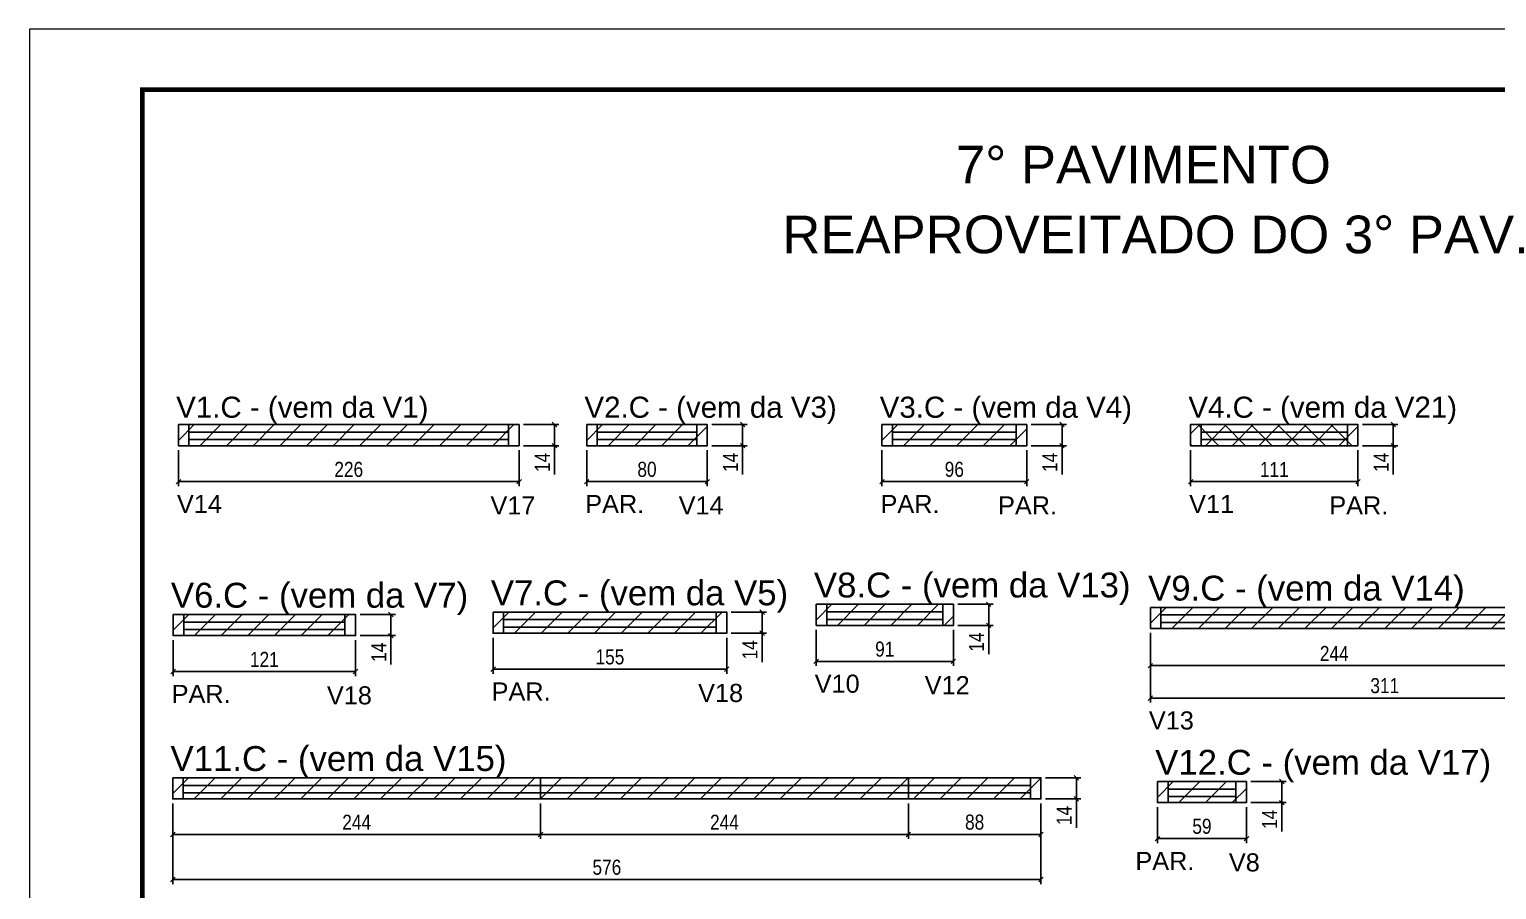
# Model space of a CAD drawing. Extents: x 2489 to 8743, y 745 to 4092.
# Drawn here: x 4088 to 5061, y 1224 to 1795 of the extents above; entities that cross this region are included whole.
import ezdxf

# ---------------------------------------------------------------- set-up
doc = ezdxf.new("R2010")
doc.units = 0
doc.linetypes.add('DASHED', pattern=[0.75, 0.5, -0.25])
for name, color, linetype in [('5', 5, 'Continuous'), ('COTA', 241, 'Continuous'), ('NOMENCLATURA', 7, 'Continuous'), ('Painéis', 200, 'Continuous'), ('SARR_2.2x7', 40, 'Continuous'), ('SARR_EDITAR', 141, 'Continuous')]:
    doc.layers.add(name, color=color, linetype=linetype)
for name, color, linetype, lineweight in [('Folhas', 255, 'Continuous', 9), ('REAPROVEITAMENTO', 251, 'Continuous', 9), ('SARRAFO DE PRESSAO', 251, 'DASHED', 9)]:
    doc.layers.add(name, color=color, linetype=linetype, lineweight=lineweight)
doc.styles.add('ARIAL', font='arial.ttf')
doc.styles.add('COTA TECNICA', font='techl___.ttf', dxfattribs={"height": 10})
doc.styles.add('COTA TECNICA-50', font='techl___.ttf', dxfattribs={"height": 10})
doc.styles.get("Standard").update_dxf_attribs({"font": 'arial.ttf'})
doc.dimstyles.new('COTA PAINEL-50', dxfattribs={"dimtxt": 10, "dimasz": 3, "dimexe": 3, "dimexo": 3, "dimgap": 3, "dimtad": 1, "dimdec": 1, "dimzin": 12, "dimdsep": 46, "dimtxsty": 'COTA TECNICA-50', "dimblk1": 'OBLIQUE', "dimblk2": 'OBLIQUE', "dimsah": 1, "dimcen": 0.9, "dimclrd": 4, "dimclre": 4, "dimclrt": 240, "dimadec": 1, "dimazin": 3, "dimtfac": 1, "dimtdec": 1, "dimtmove": 0, "dimatfit": 3, "dimfxl": 1, "dimtolj": 1, "dimtzin": 12, "dimarcsym": 0})
doc.dimstyles.new('PAINEL', dxfattribs={"dimtxt": 10, "dimasz": 3, "dimexe": 3, "dimexo": 3, "dimgap": 3, "dimtad": 1, "dimdec": 1, "dimzin": 12, "dimdsep": 46, "dimtxsty": 'COTA TECNICA', "dimblk1": 'OBLIQUE', "dimblk2": 'OBLIQUE', "dimsah": 1, "dimcen": 0.9, "dimclrd": 4, "dimclre": 4, "dimclrt": 240, "dimadec": 1, "dimazin": 3, "dimtfac": 1, "dimtdec": 1, "dimtmove": 0, "dimatfit": 3, "dimfxl": 1, "dimtolj": 1, "dimtzin": 12, "dimarcsym": 0})

# ---------------------------------------------------------------- blocks, each defined once
blk = doc.blocks.new('9999999999')
at = {"layer": 'Folhas'}
blk.add_lwpolyline([(98138.98, 34190.21), (99623.98, 34190.21), (99623.98, 35240.21), (98138.98, 35240.21)], close=True, dxfattribs=at)
at = {"layer": 'Folhas', "color": 30, "const_width": 3}
blk.add_lwpolyline([(98213.98, 34230.21), (99583.98, 34230.21), (99583.98, 35200.21), (98213.98, 35200.21)], close=True, dxfattribs=at)
blk = doc.blocks.new('_Oblique')
at = {"color": 0, "linetype": 'ByBlock', "lineweight": -2}
blk.add_line((-0.5, -0.5), (0.5, 0.5), dxfattribs=at)
blk = doc.blocks.new('*D232')
at = {"layer": 'COTA', "color": 4, "linetype": 'ByBlock', "lineweight": -2, "transparency": 16777216}
for p, q in [((4186.88, 1515.69), (4186.88, 1491.81)), ((4412.88, 1515.69), (4412.88, 1491.81)), ((4186.88, 1494.81), (4412.88, 1494.81))]:
    blk.add_line(p, q, dxfattribs=at)
at = {"layer": 'Defpoints', "color": 0, "linetype": 'ByBlock', "transparency": 16777216}
for p in [(4186.88, 1518.69), (4412.88, 1518.69), (4412.88, 1494.81)]:
    blk.add_point(p, dxfattribs=at)
at = {"layer": 'COTA', "color": 4, "linetype": 'ByBlock', "lineweight": -2, "transparency": 16777216, "xscale": 3, "yscale": 3, "zscale": 3, "rotation": 180}
blk.add_blockref('_Oblique', (4186.88, 1494.81), dxfattribs=at)
at = {"layer": 'COTA', "color": 4, "linetype": 'ByBlock', "lineweight": -2, "transparency": 16777216, "xscale": 3, "yscale": 3, "zscale": 3}
blk.add_blockref('_Oblique', (4412.88, 1494.81), dxfattribs=at)
at = {"layer": 'COTA', "color": 240, "linetype": 'ByBlock', "transparency": 16777216, "insert": (4299.88, 1502.91), "char_height": 10, "attachment_point": 5, "style": 'COTA TECNICA-50'}
blk.add_mtext('\\A1;226', dxfattribs=at)
blk = doc.blocks.new('*D280')
at = {"layer": 'COTA', "color": 4, "lineweight": -2, "transparency": 16777216}
for p, q in [((4415.88, 1532.69), (4439.35, 1532.69)), ((4436.35, 1532.69), (4436.35, 1518.69)), ((4415.88, 1518.69), (4439.35, 1518.69)), ((4436.35, 1518.69), (4436.35, 1499.57))]:
    blk.add_line(p, q, dxfattribs=at)
at = {"layer": 'Defpoints', "color": 0, "transparency": 16777216}
for p in [(4412.88, 1532.69), (4412.88, 1518.69), (4436.35, 1518.69)]:
    blk.add_point(p, dxfattribs=at)
at = {"layer": 'COTA', "color": 4, "lineweight": -2, "transparency": 16777216, "xscale": 3, "yscale": 3, "zscale": 3}
for p, rotation in [((4436.35, 1532.69), 90), ((4436.35, 1518.69), 270)]:
    blk.add_blockref('_Oblique', p, dxfattribs=dict(at, rotation=rotation))
at = {"layer": 'COTA', "color": 240, "transparency": 16777216, "insert": (4428.28, 1507.63), "char_height": 10, "attachment_point": 5, "rotation": 90, "style": 'COTA TECNICA'}
blk.add_mtext('\\A1;14', dxfattribs=at)
blk = doc.blocks.new('*D281')
at = {"layer": 'COTA', "color": 4, "linetype": 'ByBlock', "lineweight": -2, "transparency": 16777216}
for p, q in [((4457.74, 1515.69), (4457.74, 1491.81)), ((4537.74, 1515.69), (4537.74, 1491.81)), ((4457.74, 1494.81), (4537.74, 1494.81))]:
    blk.add_line(p, q, dxfattribs=at)
at = {"layer": 'Defpoints', "color": 0, "linetype": 'ByBlock', "transparency": 16777216}
for p in [(4457.74, 1518.69), (4537.74, 1518.69), (4537.74, 1494.81)]:
    blk.add_point(p, dxfattribs=at)
at = {"layer": 'COTA', "color": 4, "linetype": 'ByBlock', "lineweight": -2, "transparency": 16777216, "xscale": 3, "yscale": 3, "zscale": 3, "rotation": 180}
blk.add_blockref('_Oblique', (4457.74, 1494.81), dxfattribs=at)
at = {"layer": 'COTA', "color": 4, "linetype": 'ByBlock', "lineweight": -2, "transparency": 16777216, "xscale": 3, "yscale": 3, "zscale": 3}
blk.add_blockref('_Oblique', (4537.74, 1494.81), dxfattribs=at)
at = {"layer": 'COTA', "color": 240, "linetype": 'ByBlock', "transparency": 16777216, "insert": (4497.74, 1502.93), "char_height": 10, "attachment_point": 5, "style": 'COTA TECNICA-50'}
blk.add_mtext('\\A1;80', dxfattribs=at)
blk = doc.blocks.new('*D282')
at = {"layer": 'COTA', "color": 4, "lineweight": -2, "transparency": 16777216}
for p, q in [((4540.74, 1532.69), (4564.21, 1532.69)), ((4561.21, 1532.69), (4561.21, 1518.69)), ((4540.74, 1518.69), (4564.21, 1518.69)), ((4561.21, 1518.69), (4561.21, 1499.57))]:
    blk.add_line(p, q, dxfattribs=at)
at = {"layer": 'Defpoints', "color": 0, "transparency": 16777216}
for p in [(4537.74, 1532.69), (4537.74, 1518.69), (4561.21, 1518.69)]:
    blk.add_point(p, dxfattribs=at)
at = {"layer": 'COTA', "color": 4, "lineweight": -2, "transparency": 16777216, "xscale": 3, "yscale": 3, "zscale": 3}
for p, rotation in [((4561.21, 1532.69), 90), ((4561.21, 1518.69), 270)]:
    blk.add_blockref('_Oblique', p, dxfattribs=dict(at, rotation=rotation))
at = {"layer": 'COTA', "color": 240, "transparency": 16777216, "insert": (4553.14, 1507.63), "char_height": 10, "attachment_point": 5, "rotation": 90, "style": 'COTA TECNICA'}
blk.add_mtext('\\A1;14', dxfattribs=at)
blk = doc.blocks.new('*D283')
at = {"layer": 'COTA', "color": 4, "linetype": 'ByBlock', "lineweight": -2, "transparency": 16777216}
for p, q in [((4653.63, 1515.69), (4653.63, 1491.81)), ((4749.63, 1515.69), (4749.63, 1491.81)), ((4653.63, 1494.81), (4749.63, 1494.81))]:
    blk.add_line(p, q, dxfattribs=at)
at = {"layer": 'Defpoints', "color": 0, "linetype": 'ByBlock', "transparency": 16777216}
for p in [(4653.63, 1518.69), (4749.63, 1518.69), (4749.63, 1494.81)]:
    blk.add_point(p, dxfattribs=at)
at = {"layer": 'COTA', "color": 4, "linetype": 'ByBlock', "lineweight": -2, "transparency": 16777216, "xscale": 3, "yscale": 3, "zscale": 3, "rotation": 180}
blk.add_blockref('_Oblique', (4653.63, 1494.81), dxfattribs=at)
at = {"layer": 'COTA', "color": 4, "linetype": 'ByBlock', "lineweight": -2, "transparency": 16777216, "xscale": 3, "yscale": 3, "zscale": 3}
blk.add_blockref('_Oblique', (4749.63, 1494.81), dxfattribs=at)
at = {"layer": 'COTA', "color": 240, "linetype": 'ByBlock', "transparency": 16777216, "insert": (4701.63, 1502.94), "char_height": 10, "attachment_point": 5, "style": 'COTA TECNICA-50'}
blk.add_mtext('\\A1;96', dxfattribs=at)
blk = doc.blocks.new('*D284')
at = {"layer": 'COTA', "color": 4, "lineweight": -2, "transparency": 16777216}
for p, q in [((4752.63, 1532.69), (4776.11, 1532.69)), ((4773.11, 1532.69), (4773.11, 1518.69)), ((4752.63, 1518.69), (4776.11, 1518.69)), ((4773.11, 1518.69), (4773.11, 1499.57))]:
    blk.add_line(p, q, dxfattribs=at)
at = {"layer": 'Defpoints', "color": 0, "transparency": 16777216}
for p in [(4749.63, 1532.69), (4749.63, 1518.69), (4773.11, 1518.69)]:
    blk.add_point(p, dxfattribs=at)
at = {"layer": 'COTA', "color": 4, "lineweight": -2, "transparency": 16777216, "xscale": 3, "yscale": 3, "zscale": 3}
for p, rotation in [((4773.11, 1532.69), 90), ((4773.11, 1518.69), 270)]:
    blk.add_blockref('_Oblique', p, dxfattribs=dict(at, rotation=rotation))
at = {"layer": 'COTA', "color": 240, "transparency": 16777216, "insert": (4765.04, 1507.63), "char_height": 10, "attachment_point": 5, "rotation": 90, "style": 'COTA TECNICA'}
blk.add_mtext('\\A1;14', dxfattribs=at)
blk = doc.blocks.new('*D285')
at = {"layer": 'COTA', "color": 4, "linetype": 'ByBlock', "lineweight": -2, "transparency": 16777216}
for p, q in [((4858.4, 1515.69), (4858.4, 1491.81)), ((4969.4, 1515.69), (4969.4, 1491.81)), ((4858.4, 1494.81), (4969.4, 1494.81))]:
    blk.add_line(p, q, dxfattribs=at)
at = {"layer": 'Defpoints', "color": 0, "linetype": 'ByBlock', "transparency": 16777216}
for p in [(4858.4, 1518.69), (4969.4, 1518.69), (4969.4, 1494.81)]:
    blk.add_point(p, dxfattribs=at)
at = {"layer": 'COTA', "color": 4, "linetype": 'ByBlock', "lineweight": -2, "transparency": 16777216, "xscale": 3, "yscale": 3, "zscale": 3, "rotation": 180}
blk.add_blockref('_Oblique', (4858.4, 1494.81), dxfattribs=at)
at = {"layer": 'COTA', "color": 4, "linetype": 'ByBlock', "lineweight": -2, "transparency": 16777216, "xscale": 3, "yscale": 3, "zscale": 3}
blk.add_blockref('_Oblique', (4969.4, 1494.81), dxfattribs=at)
at = {"layer": 'COTA', "color": 240, "linetype": 'ByBlock', "transparency": 16777216, "insert": (4913.9, 1502.87), "char_height": 10, "attachment_point": 5, "style": 'COTA TECNICA-50'}
blk.add_mtext('\\A1;111', dxfattribs=at)
blk = doc.blocks.new('*D286')
at = {"layer": 'COTA', "color": 4, "lineweight": -2, "transparency": 16777216}
for p, q in [((4972.4, 1532.69), (4995.88, 1532.69)), ((4992.88, 1532.69), (4992.88, 1518.69)), ((4972.4, 1518.69), (4995.88, 1518.69)), ((4992.88, 1518.69), (4992.88, 1499.57))]:
    blk.add_line(p, q, dxfattribs=at)
at = {"layer": 'Defpoints', "color": 0, "transparency": 16777216}
for p in [(4969.4, 1532.69), (4969.4, 1518.69), (4992.88, 1518.69)]:
    blk.add_point(p, dxfattribs=at)
at = {"layer": 'COTA', "color": 4, "lineweight": -2, "transparency": 16777216, "xscale": 3, "yscale": 3, "zscale": 3}
for p, rotation in [((4992.88, 1532.69), 90), ((4992.88, 1518.69), 270)]:
    blk.add_blockref('_Oblique', p, dxfattribs=dict(at, rotation=rotation))
at = {"layer": 'COTA', "color": 240, "transparency": 16777216, "insert": (4984.8, 1507.63), "char_height": 10, "attachment_point": 5, "rotation": 90, "style": 'COTA TECNICA'}
blk.add_mtext('\\A1;14', dxfattribs=at)
blk = doc.blocks.new('*D289')
at = {"layer": 'COTA', "color": 4, "linetype": 'ByBlock', "lineweight": -2, "transparency": 16777216}
for p, q in [((4183.38, 1389.66), (4183.38, 1365.79)), ((4304.38, 1389.66), (4304.38, 1365.79)), ((4183.38, 1368.79), (4304.38, 1368.79))]:
    blk.add_line(p, q, dxfattribs=at)
at = {"layer": 'Defpoints', "color": 0, "linetype": 'ByBlock', "transparency": 16777216}
for p in [(4183.38, 1392.66), (4304.38, 1392.66), (4304.38, 1368.79)]:
    blk.add_point(p, dxfattribs=at)
at = {"layer": 'COTA', "color": 4, "linetype": 'ByBlock', "lineweight": -2, "transparency": 16777216, "xscale": 3, "yscale": 3, "zscale": 3, "rotation": 180}
blk.add_blockref('_Oblique', (4183.38, 1368.79), dxfattribs=at)
at = {"layer": 'COTA', "color": 4, "linetype": 'ByBlock', "lineweight": -2, "transparency": 16777216, "xscale": 3, "yscale": 3, "zscale": 3}
blk.add_blockref('_Oblique', (4304.38, 1368.79), dxfattribs=at)
at = {"layer": 'COTA', "color": 240, "linetype": 'ByBlock', "transparency": 16777216, "insert": (4243.88, 1376.84), "char_height": 10, "attachment_point": 5, "style": 'COTA TECNICA-50'}
blk.add_mtext('\\A1;121', dxfattribs=at)
blk = doc.blocks.new('*D290')
at = {"layer": 'COTA', "color": 4, "lineweight": -2, "transparency": 16777216}
for p, q in [((4307.38, 1406.66), (4330.85, 1406.66)), ((4327.85, 1406.66), (4327.85, 1392.66)), ((4307.38, 1392.66), (4330.85, 1392.66)), ((4327.85, 1392.66), (4327.85, 1373.55))]:
    blk.add_line(p, q, dxfattribs=at)
at = {"layer": 'Defpoints', "color": 0, "transparency": 16777216}
for p in [(4304.38, 1406.66), (4304.38, 1392.66), (4327.85, 1392.66)]:
    blk.add_point(p, dxfattribs=at)
at = {"layer": 'COTA', "color": 4, "lineweight": -2, "transparency": 16777216, "xscale": 3, "yscale": 3, "zscale": 3}
for p, rotation in [((4327.85, 1406.66), 90), ((4327.85, 1392.66), 270)]:
    blk.add_blockref('_Oblique', p, dxfattribs=dict(at, rotation=rotation))
at = {"layer": 'COTA', "color": 240, "transparency": 16777216, "insert": (4319.78, 1381.61), "char_height": 10, "attachment_point": 5, "rotation": 90, "style": 'COTA TECNICA'}
blk.add_mtext('\\A1;14', dxfattribs=at)
blk = doc.blocks.new('*D291')
at = {"layer": 'COTA', "color": 4, "linetype": 'ByBlock', "lineweight": -2, "transparency": 16777216}
for p, q in [((4395.64, 1391.25), (4395.64, 1367.37)), ((4550.64, 1391.25), (4550.64, 1367.37)), ((4395.64, 1370.37), (4550.64, 1370.37))]:
    blk.add_line(p, q, dxfattribs=at)
at = {"layer": 'Defpoints', "color": 0, "linetype": 'ByBlock', "transparency": 16777216}
for p in [(4395.64, 1394.25), (4550.64, 1394.25), (4550.64, 1370.37)]:
    blk.add_point(p, dxfattribs=at)
at = {"layer": 'COTA', "color": 4, "linetype": 'ByBlock', "lineweight": -2, "transparency": 16777216, "xscale": 3, "yscale": 3, "zscale": 3, "rotation": 180}
blk.add_blockref('_Oblique', (4395.64, 1370.37), dxfattribs=at)
at = {"layer": 'COTA', "color": 4, "linetype": 'ByBlock', "lineweight": -2, "transparency": 16777216, "xscale": 3, "yscale": 3, "zscale": 3}
blk.add_blockref('_Oblique', (4550.64, 1370.37), dxfattribs=at)
at = {"layer": 'COTA', "color": 240, "linetype": 'ByBlock', "transparency": 16777216, "insert": (4473.14, 1378.48), "char_height": 10, "attachment_point": 5, "style": 'COTA TECNICA-50'}
blk.add_mtext('\\A1;155', dxfattribs=at)
blk = doc.blocks.new('*D292')
at = {"layer": 'COTA', "color": 4, "lineweight": -2, "transparency": 16777216}
for p, q in [((4553.64, 1408.25), (4577.12, 1408.25)), ((4574.12, 1408.25), (4574.12, 1394.25)), ((4553.64, 1394.25), (4577.12, 1394.25)), ((4574.12, 1394.25), (4574.12, 1375.13))]:
    blk.add_line(p, q, dxfattribs=at)
at = {"layer": 'Defpoints', "color": 0, "transparency": 16777216}
for p in [(4550.64, 1408.25), (4550.64, 1394.25), (4574.12, 1394.25)]:
    blk.add_point(p, dxfattribs=at)
at = {"layer": 'COTA', "color": 4, "lineweight": -2, "transparency": 16777216, "xscale": 3, "yscale": 3, "zscale": 3}
for p, rotation in [((4574.12, 1408.25), 90), ((4574.12, 1394.25), 270)]:
    blk.add_blockref('_Oblique', p, dxfattribs=dict(at, rotation=rotation))
at = {"layer": 'COTA', "color": 240, "transparency": 16777216, "insert": (4566.04, 1383.19), "char_height": 10, "attachment_point": 5, "rotation": 90, "style": 'COTA TECNICA'}
blk.add_mtext('\\A1;14', dxfattribs=at)
blk = doc.blocks.new('*D293')
at = {"layer": 'COTA', "color": 4, "linetype": 'ByBlock', "lineweight": -2, "transparency": 16777216}
for p, q in [((4609.98, 1396.44), (4609.98, 1372.56)), ((4700.98, 1396.44), (4700.98, 1372.56)), ((4609.98, 1375.56), (4700.98, 1375.56))]:
    blk.add_line(p, q, dxfattribs=at)
at = {"layer": 'Defpoints', "color": 0, "linetype": 'ByBlock', "transparency": 16777216}
for p in [(4609.98, 1399.44), (4700.98, 1399.44), (4700.98, 1375.56)]:
    blk.add_point(p, dxfattribs=at)
at = {"layer": 'COTA', "color": 4, "linetype": 'ByBlock', "lineweight": -2, "transparency": 16777216, "xscale": 3, "yscale": 3, "zscale": 3, "rotation": 180}
blk.add_blockref('_Oblique', (4609.98, 1375.56), dxfattribs=at)
at = {"layer": 'COTA', "color": 4, "linetype": 'ByBlock', "lineweight": -2, "transparency": 16777216, "xscale": 3, "yscale": 3, "zscale": 3}
blk.add_blockref('_Oblique', (4700.98, 1375.56), dxfattribs=at)
at = {"layer": 'COTA', "color": 240, "linetype": 'ByBlock', "transparency": 16777216, "insert": (4655.48, 1383.65), "char_height": 10, "attachment_point": 5, "style": 'COTA TECNICA-50'}
blk.add_mtext('\\A1;91', dxfattribs=at)
blk = doc.blocks.new('*D294')
at = {"layer": 'COTA', "color": 4, "lineweight": -2, "transparency": 16777216}
for p, q in [((4703.98, 1413.44), (4727.45, 1413.44)), ((4724.45, 1413.44), (4724.45, 1399.44)), ((4703.98, 1399.44), (4727.45, 1399.44)), ((4724.45, 1399.44), (4724.45, 1380.32))]:
    blk.add_line(p, q, dxfattribs=at)
at = {"layer": 'Defpoints', "color": 0, "transparency": 16777216}
for p in [(4700.98, 1413.44), (4700.98, 1399.44), (4724.45, 1399.44)]:
    blk.add_point(p, dxfattribs=at)
at = {"layer": 'COTA', "color": 4, "lineweight": -2, "transparency": 16777216, "xscale": 3, "yscale": 3, "zscale": 3}
for p, rotation in [((4724.45, 1413.44), 90), ((4724.45, 1399.44), 270)]:
    blk.add_blockref('_Oblique', p, dxfattribs=dict(at, rotation=rotation))
at = {"layer": 'COTA', "color": 240, "transparency": 16777216, "insert": (4716.38, 1388.38), "char_height": 10, "attachment_point": 5, "rotation": 90, "style": 'COTA TECNICA'}
blk.add_mtext('\\A1;14', dxfattribs=at)
blk = doc.blocks.new('*D295')
at = {"layer": 'COTA', "color": 4, "linetype": 'ByBlock', "lineweight": -2, "transparency": 16777216}
for p, q in [((4831.69, 1394.39), (4831.69, 1348.17)), ((5142.69, 1394.39), (5142.69, 1348.17)), ((4831.69, 1351.17), (5142.69, 1351.17))]:
    blk.add_line(p, q, dxfattribs=at)
at = {"layer": 'Defpoints', "color": 0, "linetype": 'ByBlock', "transparency": 16777216}
for p in [(4831.69, 1397.39), (5142.69, 1397.39), (5142.69, 1351.17)]:
    blk.add_point(p, dxfattribs=at)
at = {"layer": 'COTA', "color": 4, "linetype": 'ByBlock', "lineweight": -2, "transparency": 16777216, "xscale": 3, "yscale": 3, "zscale": 3, "rotation": 180}
blk.add_blockref('_Oblique', (4831.69, 1351.17), dxfattribs=at)
at = {"layer": 'COTA', "color": 4, "linetype": 'ByBlock', "lineweight": -2, "transparency": 16777216, "xscale": 3, "yscale": 3, "zscale": 3}
blk.add_blockref('_Oblique', (5142.69, 1351.17), dxfattribs=at)
at = {"layer": 'COTA', "color": 240, "linetype": 'ByBlock', "transparency": 16777216, "insert": (4987.19, 1359.39), "char_height": 10, "attachment_point": 5, "style": 'COTA TECNICA-50'}
blk.add_mtext('\\A1;311', dxfattribs=at)
blk = doc.blocks.new('*D64')
at = {"layer": 'Defpoints', "color": 0, "transparency": 16777216}
for p in [(4831.69, 1397.39), (5075.69, 1397.39), (5075.69, 1372.72)]:
    blk.add_point(p, dxfattribs=at)
at = {"layer": 'Painéis', "color": 4, "lineweight": -2, "transparency": 16777216}
for p, q in [((4831.69, 1394.39), (4831.69, 1369.72)), ((5075.69, 1394.39), (5075.69, 1369.72)), ((4831.69, 1372.72), (5075.69, 1372.72))]:
    blk.add_line(p, q, dxfattribs=at)
at = {"layer": 'Painéis', "color": 4, "lineweight": -2, "transparency": 16777216, "xscale": 3, "yscale": 3, "zscale": 3, "rotation": 180}
blk.add_blockref('_Oblique', (4831.69, 1372.72), dxfattribs=at)
at = {"layer": 'Painéis', "color": 4, "lineweight": -2, "transparency": 16777216, "xscale": 3, "yscale": 3, "zscale": 3}
blk.add_blockref('_Oblique', (5075.69, 1372.72), dxfattribs=at)
at = {"layer": 'Painéis', "color": 240, "transparency": 16777216, "insert": (4953.69, 1380.8), "char_height": 10, "attachment_point": 5, "style": 'COTA TECNICA'}
blk.add_mtext('\\A1;244', dxfattribs=at)
blk = doc.blocks.new('*D236')
at = {"layer": 'COTA', "color": 4, "linetype": 'ByBlock', "lineweight": -2, "transparency": 16777216}
for p, q in [((4836.41, 1278.81), (4836.41, 1254.93)), ((4895.41, 1278.81), (4895.41, 1254.93)), ((4836.41, 1257.93), (4895.41, 1257.93))]:
    blk.add_line(p, q, dxfattribs=at)
at = {"layer": 'Defpoints', "color": 0, "linetype": 'ByBlock', "transparency": 16777216}
for p in [(4836.41, 1281.81), (4895.41, 1281.81), (4895.41, 1257.93)]:
    blk.add_point(p, dxfattribs=at)
at = {"layer": 'COTA', "color": 4, "linetype": 'ByBlock', "lineweight": -2, "transparency": 16777216, "xscale": 3, "yscale": 3, "zscale": 3, "rotation": 180}
blk.add_blockref('_Oblique', (4836.41, 1257.93), dxfattribs=at)
at = {"layer": 'COTA', "color": 4, "linetype": 'ByBlock', "lineweight": -2, "transparency": 16777216, "xscale": 3, "yscale": 3, "zscale": 3}
blk.add_blockref('_Oblique', (4895.41, 1257.93), dxfattribs=at)
at = {"layer": 'COTA', "color": 240, "linetype": 'ByBlock', "transparency": 16777216, "insert": (4865.91, 1266.07), "char_height": 10, "attachment_point": 5, "style": 'COTA TECNICA-50'}
blk.add_mtext('\\A1;59', dxfattribs=at)
blk = doc.blocks.new('*D237')
at = {"layer": 'COTA', "color": 4, "lineweight": -2, "transparency": 16777216}
for p, q in [((4898.41, 1295.81), (4921.88, 1295.81)), ((4918.88, 1295.81), (4918.88, 1281.81)), ((4898.41, 1281.81), (4921.88, 1281.81)), ((4918.88, 1281.81), (4918.88, 1262.7))]:
    blk.add_line(p, q, dxfattribs=at)
at = {"layer": 'Defpoints', "color": 0, "transparency": 16777216}
for p in [(4895.41, 1295.81), (4895.41, 1281.81), (4918.88, 1281.81)]:
    blk.add_point(p, dxfattribs=at)
at = {"layer": 'COTA', "color": 4, "lineweight": -2, "transparency": 16777216, "xscale": 3, "yscale": 3, "zscale": 3}
for p, rotation in [((4918.88, 1295.81), 90), ((4918.88, 1281.81), 270)]:
    blk.add_blockref('_Oblique', p, dxfattribs=dict(at, rotation=rotation))
at = {"layer": 'COTA', "color": 240, "transparency": 16777216, "insert": (4910.81, 1270.75), "char_height": 10, "attachment_point": 5, "rotation": 90, "style": 'COTA TECNICA'}
blk.add_mtext('\\A1;14', dxfattribs=at)
blk = doc.blocks.new('*D238')
at = {"layer": 'COTA', "color": 4, "lineweight": -2, "transparency": 16777216}
for p, q in [((4762.12, 1298.29), (4785.6, 1298.29)), ((4782.6, 1298.29), (4782.6, 1284.29)), ((4762.12, 1284.29), (4785.6, 1284.29)), ((4782.6, 1284.29), (4782.6, 1265.18))]:
    blk.add_line(p, q, dxfattribs=at)
at = {"layer": 'Defpoints', "color": 0, "transparency": 16777216}
for p in [(4759.12, 1298.29), (4759.12, 1284.29), (4782.6, 1284.29)]:
    blk.add_point(p, dxfattribs=at)
at = {"layer": 'COTA', "color": 4, "lineweight": -2, "transparency": 16777216, "xscale": 3, "yscale": 3, "zscale": 3}
for p, rotation in [((4782.6, 1298.29), 90), ((4782.6, 1284.29), 270)]:
    blk.add_blockref('_Oblique', p, dxfattribs=dict(at, rotation=rotation))
at = {"layer": 'COTA', "color": 240, "transparency": 16777216, "insert": (4774.52, 1273.24), "char_height": 10, "attachment_point": 5, "rotation": 90, "style": 'COTA TECNICA'}
blk.add_mtext('\\A1;14', dxfattribs=at)
blk = doc.blocks.new('*D68')
at = {"layer": 'Defpoints', "color": 0, "transparency": 16777216}
for p in [(4183.12, 1284.29), (4427.12, 1284.29), (4427.12, 1260.73)]:
    blk.add_point(p, dxfattribs=at)
at = {"layer": 'Painéis', "color": 4, "lineweight": -2, "transparency": 16777216}
for p, q in [((4183.12, 1281.29), (4183.12, 1257.73)), ((4427.12, 1281.29), (4427.12, 1257.73)), ((4183.12, 1260.73), (4427.12, 1260.73))]:
    blk.add_line(p, q, dxfattribs=at)
at = {"layer": 'Painéis', "color": 4, "lineweight": -2, "transparency": 16777216, "xscale": 3, "yscale": 3, "zscale": 3, "rotation": 180}
blk.add_blockref('_Oblique', (4183.12, 1260.73), dxfattribs=at)
at = {"layer": 'Painéis', "color": 4, "lineweight": -2, "transparency": 16777216, "xscale": 3, "yscale": 3, "zscale": 3}
blk.add_blockref('_Oblique', (4427.12, 1260.73), dxfattribs=at)
at = {"layer": 'Painéis', "color": 240, "transparency": 16777216, "insert": (4305.12, 1268.8), "char_height": 10, "attachment_point": 5, "style": 'COTA TECNICA'}
blk.add_mtext('\\A1;244', dxfattribs=at)
blk = doc.blocks.new('*D69')
at = {"layer": 'Defpoints', "color": 0, "transparency": 16777216}
for p in [(4671.12, 1284.29), (4759.12, 1284.29), (4759.12, 1260.73)]:
    blk.add_point(p, dxfattribs=at)
at = {"layer": 'Painéis', "color": 4, "lineweight": -2, "transparency": 16777216}
for p, q in [((4671.12, 1281.29), (4671.12, 1257.73)), ((4759.12, 1281.29), (4759.12, 1257.73)), ((4671.12, 1260.73), (4759.12, 1260.73))]:
    blk.add_line(p, q, dxfattribs=at)
at = {"layer": 'Painéis', "color": 4, "lineweight": -2, "transparency": 16777216, "xscale": 3, "yscale": 3, "zscale": 3, "rotation": 180}
blk.add_blockref('_Oblique', (4671.12, 1260.73), dxfattribs=at)
at = {"layer": 'Painéis', "color": 4, "lineweight": -2, "transparency": 16777216, "xscale": 3, "yscale": 3, "zscale": 3}
blk.add_blockref('_Oblique', (4759.12, 1260.73), dxfattribs=at)
at = {"layer": 'Painéis', "color": 240, "transparency": 16777216, "insert": (4715.12, 1268.82), "char_height": 10, "attachment_point": 5, "style": 'COTA TECNICA'}
blk.add_mtext('\\A1;88', dxfattribs=at)
blk = doc.blocks.new('*D239')
at = {"layer": 'Defpoints', "color": 0, "transparency": 16777216}
for p in [(4427.12, 1284.29), (4671.12, 1284.29), (4671.12, 1260.73)]:
    blk.add_point(p, dxfattribs=at)
at = {"layer": 'Painéis', "color": 4, "lineweight": -2, "transparency": 16777216}
for p, q in [((4427.12, 1281.29), (4427.12, 1257.73)), ((4671.12, 1281.29), (4671.12, 1257.73)), ((4427.12, 1260.73), (4671.12, 1260.73))]:
    blk.add_line(p, q, dxfattribs=at)
at = {"layer": 'Painéis', "color": 4, "lineweight": -2, "transparency": 16777216, "xscale": 3, "yscale": 3, "zscale": 3, "rotation": 180}
blk.add_blockref('_Oblique', (4427.12, 1260.73), dxfattribs=at)
at = {"layer": 'Painéis', "color": 4, "lineweight": -2, "transparency": 16777216, "xscale": 3, "yscale": 3, "zscale": 3}
blk.add_blockref('_Oblique', (4671.12, 1260.73), dxfattribs=at)
at = {"layer": 'Painéis', "color": 240, "transparency": 16777216, "insert": (4549.12, 1268.8), "char_height": 10, "attachment_point": 5, "style": 'COTA TECNICA'}
blk.add_mtext('\\A1;244', dxfattribs=at)
blk = doc.blocks.new('*D240')
at = {"layer": 'Defpoints', "color": 0, "transparency": 16777216}
for p in [(4183.12, 1284.29), (4759.12, 1284.29), (4759.12, 1230.79)]:
    blk.add_point(p, dxfattribs=at)
at = {"layer": 'Painéis', "color": 4, "lineweight": -2, "transparency": 16777216}
for p, q in [((4183.12, 1281.29), (4183.12, 1227.79)), ((4759.12, 1281.29), (4759.12, 1227.79)), ((4183.12, 1230.79), (4759.12, 1230.79))]:
    blk.add_line(p, q, dxfattribs=at)
at = {"layer": 'Painéis', "color": 4, "lineweight": -2, "transparency": 16777216, "xscale": 3, "yscale": 3, "zscale": 3, "rotation": 180}
blk.add_blockref('_Oblique', (4183.12, 1230.79), dxfattribs=at)
at = {"layer": 'Painéis', "color": 4, "lineweight": -2, "transparency": 16777216, "xscale": 3, "yscale": 3, "zscale": 3}
blk.add_blockref('_Oblique', (4759.12, 1230.79), dxfattribs=at)
at = {"layer": 'Painéis', "color": 240, "transparency": 16777216, "insert": (4471.12, 1238.9), "char_height": 10, "attachment_point": 5, "style": 'COTA TECNICA'}
blk.add_mtext('\\A1;576', dxfattribs=at)

msp = doc.modelspace()

# ---------------------------------------------------------------- hatches: boundary and pattern name
at = {"layer": 'REAPROVEITAMENTO'}
h = msp.add_hatch(dxfattribs=at)
h.set_pattern_fill('ANSI31', color=256, scale=100, style=0)
h.set_pattern_definition([(45, (5237.156, 4711.476), (-8.838835, 8.838835), [])])
h.paths.add_polyline_path([(4186.88, 1532.69), (4186.88, 1518.69), (4412.88, 1518.69), (4412.88, 1532.69)])
h = msp.add_hatch(dxfattribs=at)
h.set_pattern_fill('ANSI31', color=256, scale=100, style=0)
h.set_pattern_definition([(45, (5508.016, 4711.476), (-8.838835, 8.838835), [])])
h.paths.add_polyline_path([(4537.74, 1518.69), (4537.74, 1532.69), (4457.74, 1532.69), (4457.74, 1518.69)])
h = msp.add_hatch(dxfattribs=at)
h.set_pattern_fill('ANSI31', color=256, scale=100, style=0)
h.set_pattern_definition([(45, (5703.913, 4711.476), (-8.838835, 8.838835), [])])
h.paths.add_polyline_path([(4749.63, 1518.69), (4749.63, 1532.69), (4653.63, 1532.69), (4653.63, 1518.69)])
h = msp.add_hatch(dxfattribs=at)
h.set_pattern_fill('ANSI37', color=256, scale=100, style=0)
h.set_pattern_definition([(45, (-94997.337, -33240.026), (-8.8388348, 8.8388348), []), (135, (-94997.337, -33240.026), (-8.8388348, -8.8388348), [])])
h.paths.add_polyline_path([(4858.4, 1532.69), (4858.4, 1518.69), (4969.4, 1518.69), (4969.4, 1532.69)])
h = msp.add_hatch(dxfattribs=at)
h.set_pattern_fill('ANSI31', color=256, scale=100, style=0)
h.set_pattern_definition([(45, (5660.258, 4592.227), (-8.838835, 8.838835), [])])
h.paths.add_polyline_path([(4700.98, 1399.44), (4700.98, 1413.44), (4609.98, 1413.44), (4609.98, 1399.44)])
h = msp.add_hatch(dxfattribs=at)
h.set_pattern_fill('ANSI31', color=256, scale=100, style=0)
h.set_pattern_definition([(45, (5233.657, 4585.452), (-8.838835, 8.838835), [])])
h.paths.add_polyline_path([(4304.38, 1392.66), (4304.38, 1406.66), (4183.38, 1406.66), (4183.38, 1392.66)])
h = msp.add_hatch(dxfattribs=at)
h.set_pattern_fill('ANSI31', color=256, scale=100, style=0)
h.set_pattern_definition([(45, (5445.921, 4587.035), (-8.838835, 8.838835), [])])
h.paths.add_polyline_path([(4550.64, 1394.25), (4550.64, 1408.25), (4395.64, 1408.25), (4395.64, 1394.25)])
h = msp.add_hatch(dxfattribs=at)
h.set_pattern_fill('ANSI31', color=256, scale=100, style=0)
h.set_pattern_definition([(45, (5881.968, 4590.175), (-8.838835, 8.838835), [])])
h.paths.add_polyline_path([(4831.69, 1411.39), (4831.69, 1397.39), (5142.69, 1397.39), (5142.69, 1411.39)])
h = msp.add_hatch(dxfattribs=at)
h.set_pattern_fill('ANSI31', color=256, scale=100, style=0)
h.set_pattern_definition([(45, (5233.401, 4477.082), (-8.838835, 8.838835), [])])
h.paths.add_polyline_path([(4183.12, 1298.29), (4183.12, 1284.29), (4759.12, 1284.29), (4759.12, 1298.29)])
h = msp.add_hatch(dxfattribs=at)
h.set_pattern_fill('ANSI31', color=256, scale=100, style=0)
h.set_pattern_definition([(45, (5886.685, 4474.6), (-8.838835, 8.838835), [])])
h.paths.add_polyline_path([(4895.41, 1281.81), (4895.41, 1295.81), (4836.41, 1295.81), (4836.41, 1281.81)])

# ---------------------------------------------------------------- linework, layer by layer
at = {"layer": 'Painéis'}
for p, q in [((4427.12, 1284.29), (4427.12, 1298.29)), ((4671.12, 1284.29), (4671.12, 1298.29))]:
    msp.add_line(p, q, dxfattribs=at)
at = {"layer": 'Painéis', "linetype": 'ByBlock'}
for points in [[(4186.88, 1532.69), (4186.88, 1518.69), (4412.88, 1518.69), (4412.88, 1532.69)], [(4457.74, 1532.69), (4457.74, 1518.69), (4537.74, 1518.69), (4537.74, 1532.69)], [(4653.63, 1532.69), (4653.63, 1518.69), (4749.63, 1518.69), (4749.63, 1532.69)], [(4858.4, 1532.69), (4858.4, 1518.69), (4969.4, 1518.69), (4969.4, 1532.69)], [(4609.98, 1413.44), (4609.98, 1399.44), (4700.98, 1399.44), (4700.98, 1413.44)], [(4183.38, 1406.66), (4183.38, 1392.66), (4304.38, 1392.66), (4304.38, 1406.66)], [(4395.64, 1408.25), (4395.64, 1394.25), (4550.64, 1394.25), (4550.64, 1408.25)], [(4831.69, 1411.39), (4831.69, 1397.39), (5142.69, 1397.39), (5142.69, 1411.39)], [(4183.12, 1298.29), (4183.12, 1284.29), (4759.12, 1284.29), (4759.12, 1298.29)], [(4836.41, 1295.81), (4836.41, 1281.81), (4895.41, 1281.81), (4895.41, 1295.81)]]:
    msp.add_lwpolyline(points, close=True, dxfattribs=at)
at = {"layer": 'SARR_2.2x7', "linetype": 'Continuous'}
for p, q in [((4193.88, 1532.69), (4193.88, 1518.69)), ((4405.88, 1532.69), (4405.88, 1518.69)), ((4464.74, 1532.69), (4464.74, 1518.69)), ((4530.74, 1532.69), (4530.74, 1518.69)), ((4660.63, 1532.69), (4660.63, 1518.69)), ((4742.63, 1532.69), (4742.63, 1518.69)), ((4865.4, 1532.69), (4865.4, 1518.69)), ((4962.4, 1532.69), (4962.4, 1518.69)), ((4616.98, 1413.44), (4616.98, 1399.44)), ((4693.98, 1413.44), (4693.98, 1399.44)), ((4190.38, 1406.66), (4190.38, 1392.66)), ((4297.38, 1406.66), (4297.38, 1392.66)), ((4402.64, 1408.25), (4402.64, 1394.25)), ((4543.64, 1408.25), (4543.64, 1394.25)), ((4838.69, 1411.39), (4838.69, 1397.39)), ((4190.12, 1298.29), (4190.12, 1284.29)), ((4752.12, 1298.29), (4752.12, 1284.29)), ((4843.41, 1295.81), (4843.41, 1281.81)), ((4888.41, 1295.81), (4888.41, 1281.81))]:
    msp.add_line(p, q, dxfattribs=at)
at = {"layer": 'SARR_EDITAR', "linetype": 'Continuous'}
for p, q in [((4193.88, 1527.69), (4405.88, 1527.69)), ((4193.88, 1522.69), (4405.88, 1522.69)), ((4464.74, 1527.69), (4530.74, 1527.69)), ((4464.74, 1522.69), (4530.74, 1522.69)), ((4660.63, 1527.69), (4742.63, 1527.69)), ((4660.63, 1522.69), (4742.63, 1522.69)), ((4865.4, 1527.69), (4962.4, 1527.69)), ((4865.4, 1522.69), (4962.4, 1522.69)), ((4402.64, 1403.25), (4543.64, 1403.25)), ((4616.98, 1408.44), (4693.98, 1408.44)), ((4616.98, 1403.44), (4693.98, 1403.44)), ((4838.69, 1406.39), (5135.69, 1406.39)), ((4190.38, 1401.66), (4297.38, 1401.66)), ((4190.38, 1396.66), (4297.38, 1396.66)), ((4402.64, 1398.25), (4543.64, 1398.25)), ((4838.69, 1401.39), (5135.69, 1401.39)), ((4190.12, 1293.29), (4671.12, 1293.29)), ((4190.12, 1288.29), (4671.12, 1288.29)), ((4671.12, 1293.29), (4752.12, 1293.29)), ((4671.12, 1288.29), (4752.12, 1288.29)), ((4843.41, 1290.81), (4888.41, 1290.81)), ((4843.41, 1285.81), (4888.41, 1285.81))]:
    msp.add_line(p, q, dxfattribs=at)

# ---------------------------------------------------------------- block references
at = {"layer": 'SARRAFO DE PRESSAO', "color": 6, "linetype": 'ByBlock'}
msp.add_blockref('9999999999', (-94051.01, -33445.24), dxfattribs=at)

# ---------------------------------------------------------------- texts
at = {"color": 0, "linetype": 'Continuous', "ltscale": 5, "style": 'ARIAL'}
for s, p in [('7° PAVIMENTO', (4702.71, 1692.67)), ('REAPROVEITADO DO 3° PAV.', (4587.54, 1646.35))]:
    msp.add_text(s, height=25, dxfattribs=at).set_placement(p)
at = {"layer": '5', "linetype": 'Continuous'}
for s, p in [('V14', (4185.91, 1474)), ('V17', (4393.9, 1473.04)), ('PAR.', (4456.77, 1474)), ('V14', (4518.76, 1473.04)), ('PAR.', (4652.66, 1474)), ('PAR.', (4730.65, 1473.04)), ('V11', (4857.43, 1474)), ('PAR.', (4950.42, 1473.04)), ('V10', (4609.01, 1354.75)), ('V12', (4682, 1353.79)), ('PAR.', (4182.41, 1347.97)), ('V18', (4285.4, 1347.01)), ('PAR.', (4394.67, 1349.56)), ('V18', (4531.66, 1348.6)), ('V13', (4830.72, 1330.36)), ('PAR.', (4821.78, 1237.12)), ('V8', (4883.77, 1236.16))]:
    msp.add_text(s, height=12, rotation=359.99996, dxfattribs=at).set_placement(p)
at = {"layer": 'NOMENCLATURA', "linetype": 'Continuous'}
for s, height, p in [('V1.C - (vem da V1)', 14, (4185.38, 1537.21)), ('V2.C - (vem da V3)', 14, (4456.24, 1537.21)), ('V3.C - (vem da V4)', 14, (4652.14, 1537.21)), ('V4.C - (vem da V21)', 14, (4856.91, 1537.21)), ('V8.C - (vem da V13)', 16.5, (4608.48, 1417.96)), ('V9.C - (vem da V14)', 16.5, (4830.19, 1415.91)), ('V6.C - (vem da V7)', 16.5, (4181.88, 1411.19)), ('V7.C - (vem da V5)', 16.5, (4394.15, 1412.77)), ('V11.C - (vem da V15)', 16.5, (4181.63, 1302.82)), ('V12.C - (vem da V17)', 16.5, (4834.91, 1300.34))]:
    msp.add_text(s, height=height, dxfattribs=at).set_placement(p)

# ---------------------------------------------------------------- dimensions: what is measured, and where the dimension line sits
at = {"layer": 'COTA'}
for base, p1, p2, picture, middle in [((4436.35, 1518.69), (4412.88, 1532.69), (4412.88, 1518.69), '*D280', (4428.28, 1507.63)), ((4561.21, 1518.69), (4537.74, 1532.69), (4537.74, 1518.69), '*D282', (4553.14, 1507.63)), ((4773.11, 1518.69), (4749.63, 1532.69), (4749.63, 1518.69), '*D284', (4765.04, 1507.63)), ((4992.88, 1518.69), (4969.4, 1532.69), (4969.4, 1518.69), '*D286', (4984.8, 1507.63)), ((4724.45, 1399.44), (4700.98, 1413.44), (4700.98, 1399.44), '*D294', (4716.38, 1388.38)), ((4327.85, 1392.66), (4304.38, 1406.66), (4304.38, 1392.66), '*D290', (4319.78, 1381.61)), ((4574.12, 1394.25), (4550.64, 1408.25), (4550.64, 1394.25), '*D292', (4566.04, 1383.19)), ((4782.6, 1284.29), (4759.12, 1298.29), (4759.12, 1284.29), '*D238', (4774.52, 1273.24)), ((4918.88, 1281.81), (4895.41, 1295.81), (4895.41, 1281.81), '*D237', (4910.81, 1270.75))]:
    dim = msp.add_linear_dim(base=base, p1=p1, p2=p2, angle=90, dimstyle='PAINEL', dxfattribs=at)
    dim.commit()
    dim.dimension.update_dxf_attribs({"geometry": picture, "text_midpoint": middle})
at = {"layer": 'COTA', "color": 1, "linetype": 'ByBlock'}
for base, p1, p2, picture, middle in [((4412.88, 1494.81), (4186.88, 1518.69), (4412.88, 1518.69), '*D232', (4299.88, 1502.91)), ((4537.74, 1494.81), (4457.74, 1518.69), (4537.74, 1518.69), '*D281', (4497.74, 1502.93)), ((4749.63, 1494.81), (4653.63, 1518.69), (4749.63, 1518.69), '*D283', (4701.63, 1502.94)), ((4969.4, 1494.81), (4858.4, 1518.69), (4969.4, 1518.69), '*D285', (4913.9, 1502.87)), ((4304.38, 1368.79), (4183.38, 1392.66), (4304.38, 1392.66), '*D289', (4243.88, 1376.84)), ((4550.64, 1370.37), (4395.64, 1394.25), (4550.64, 1394.25), '*D291', (4473.14, 1378.48)), ((4700.98, 1375.56), (4609.98, 1399.44), (4700.98, 1399.44), '*D293', (4655.48, 1383.65)), ((5142.69, 1351.17), (4831.69, 1397.39), (5142.69, 1397.39), '*D295', (4987.19, 1359.39)), ((4895.41, 1257.93), (4836.41, 1281.81), (4895.41, 1281.81), '*D236', (4865.91, 1266.07))]:
    dim = msp.add_linear_dim(base=base, p1=p1, p2=p2, dimstyle='COTA PAINEL-50', override={"dimarcsym": 1}, dxfattribs=at)
    dim.commit()
    dim.dimension.update_dxf_attribs({"geometry": picture, "text_midpoint": middle})
at = {"layer": 'Painéis'}
for base, p1, p2, picture, middle in [((5075.69, 1372.72), (4831.69, 1397.39), (5075.69, 1397.39), '*D64', (4953.69, 1380.8)), ((4427.12, 1260.73), (4183.12, 1284.29), (4427.12, 1284.29), '*D68', (4305.12, 1268.8)), ((4759.12, 1230.79), (4183.12, 1284.29), (4759.12, 1284.29), '*D240', (4471.12, 1238.9)), ((4671.12, 1260.73), (4427.12, 1284.29), (4671.12, 1284.29), '*D239', (4549.12, 1268.8)), ((4759.12, 1260.73), (4671.12, 1284.29), (4759.12, 1284.29), '*D69', (4715.12, 1268.82))]:
    dim = msp.add_linear_dim(base=base, p1=p1, p2=p2, dimstyle='PAINEL', dxfattribs=at)
    dim.commit()
    dim.dimension.update_dxf_attribs({"geometry": picture, "text_midpoint": middle})

doc.saveas('drawing.dxf')
